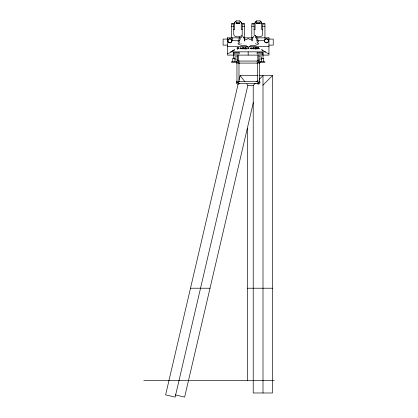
<?xml version="1.0" encoding="UTF-8"?>
<svg xmlns="http://www.w3.org/2000/svg" width="418" height="418" viewBox="0 0 418 418"><rect width="100%" height="100%" fill="white"/><g stroke="black" fill="none" stroke-linecap="round" stroke-linejoin="round"><path stroke-width="0.63" d="M242.21 34.59L242.221 24.066L244.551 24.066L244.551 38.513M238.929 48.044C238.485 47.5 236.254 47.177 237.168 48.707C238.338 50.85 237.424 46.461 238.297 48.112M238.176 83.866L165.622 394.879L175.137 397.1L247.853 85.392L246.719 83.961M239.065 80.057L240.099 75.616L257.911 75.616M253.334 102.556L184.62 397.1L175.267 394.916M257.655 62.078L259.395 62.078L258.883 62.522M239.389 62.899L239.127 63.238A1.641 1.641 0 0 1 238.788 63.499M256.955 81.667L257.216 81.322A1.641 1.641 0 0 1 257.556 81.061M239.953 48.185L240.658 47.704C242.612 48.849 240.768 49.355 240.679 48.457L239.922 48.457M250.518 48.185L251.223 47.704C253.177 48.849 251.333 49.355 251.244 48.457L250.486 48.457M248.825 48.159L248.302 48.253M227.387 38.137L227.674 37.85M259.123 75.616L272.479 75.616L272.479 392.983L253.224 392.983L253.224 85.392L255.33 83.281M256.845 81.766L257.692 80.925M259.374 79.237L262.995 75.616L262.995 392.983M262.875 85.225L272.479 75.616M236.337 20.9L234.691 22.441L236.337 20.9L239.624 20.905L241.264 22.436L239.624 20.9M256.72 20.9L255.079 22.441L256.72 20.9L260.006 20.9L261.652 22.436L260.006 20.9M237.147 81.061L236.807 81.322A1.641 1.641 0 0 0 236.969 83.788A1.641 1.641 0 0 0 239.389 83.307M237.246 82.127L236.949 82.487L238.688 82.487M238.26 48.159L237.732 48.253M258.799 63.667L259.536 63.238A1.641 1.641 0 0 0 259.374 60.777A1.641 1.641 0 0 0 256.955 61.258M232.429 50.588L234.723 49.742L228.991 53.269L227.387 53.269M236.306 22.436L239.624 22.431L239.624 23.586L236.306 23.575L236.306 22.431M256.72 22.436L260.038 22.441M234.691 23.387L231.405 23.481M235.888 23.382L239.472 23.387M241.264 23.382L244.551 23.481M255.079 23.387L251.793 23.481M256.276 23.382L260.456 23.387M261.652 23.387L264.939 23.481M231.405 26.245L233.74 26.245M242.221 26.245L244.551 26.245M251.793 26.245L254.123 26.245M262.603 26.245L264.939 26.245M233.599 29.506L234.691 29.506L234.691 22.431M242.362 29.506L241.264 29.506L241.264 22.431M253.982 29.516L255.079 29.506L255.079 22.431M262.744 29.516L261.652 29.516L261.652 22.431M240.016 36.638C238.103 36.821 233.73 37.416 233.74 34.292L233.74 24.066L231.405 24.066L231.405 38.513M256.328 36.638C258.24 36.821 262.614 37.416 262.603 34.292L262.603 24.066L264.939 24.066L264.939 38.513M240.282 37.85L227.387 37.85L227.387 55.098L268.957 55.098L268.957 37.85L256.673 37.85M243.438 37.85L252.906 37.85M227.387 39.088L223.102 39.088L223.102 45.118L227.387 45.118M268.957 39.088L273.241 39.088L273.241 45.118L268.957 45.118M239.671 40.63L232.351 40.63L232.351 37.85M256.673 40.63L263.993 40.63M240.93 43.618L241.228 43.618M255.424 43.618L255.722 43.618M227.387 46.67L247.524 46.67M248.82 46.67L268.957 46.67M245.214 48.216C246.15 47.892 246.15 48.624 245.214 48.295M255.492 48.216C256.427 47.892 256.427 48.624 255.492 48.295M257.77 48.253L258.334 47.918L257.77 47.798L258.073 48.828L256.903 48.828L257.222 48.66L256.903 47.72L258.852 47.824L258.439 48.284L259.421 48.828L257.77 48.331M237.732 48.331L238.176 48.561M250.554 48.373L251.181 48.373L250.863 47.986M230.631 51.853L265.712 51.853M268.957 53.269L267.353 53.269L261.621 49.742L262.765 50.165M233.317 53.896L239.216 53.896L239.216 52.318L233.317 52.318L233.317 58.353M263.026 53.896L257.127 53.896L257.127 52.318L263.026 52.318L263.026 58.353M233.317 54.016L234.404 53.896M263.026 54.016L261.94 53.896M237.414 56.864L234.89 56.864L234.89 59.074L237.414 59.074M258.93 56.864L261.454 56.864L261.454 59.074L258.93 59.074M238.605 61.059L258.376 61.059L258.376 62.799M231.394 61.524L236.327 61.524M260.017 61.524L264.949 61.524M238.688 62.078L236.949 62.078L236.949 81.85M231.394 62.637L236.327 62.637M260.017 62.637L264.949 62.637M238.605 63.097L257.739 63.097M238.605 81.468L257.107 81.468M257.655 82.487L259.395 82.487L259.395 62.078M257.739 83.506L237.967 83.506L237.967 81.766M247.853 85.392L253.224 85.392M190.504 288.221L200.541 288.221M200.661 288.221L210.024 288.221M247.43 288.221L272.479 288.221M143.802 380.688L274.198 380.688M249.107 48.828C248.642 47.757 247.122 50.244 247.754 47.887M257.556 63.499L257.216 63.238A1.641 1.641 0 0 1 256.955 62.899M238.788 81.061L239.127 81.322A1.641 1.641 0 0 1 239.389 81.667M238.223 61.195L237.967 61.059L237.967 62.799M268.67 37.85L268.957 38.137M240.298 47.986L240.616 48.383M240.099 75.616L244.979 81.766M256.955 83.307L257.216 83.647A1.641 1.641 0 0 0 259.797 83.307A1.641 1.641 0 0 0 258.799 80.899M239.389 61.258L239.127 60.918A1.641 1.641 0 0 0 236.666 61.08A1.641 1.641 0 0 0 237.147 63.499M257.932 82.994L258.376 83.506L258.376 81.766M254.134 34.59L254.123 24.066L251.793 24.066L251.793 38.513M263.586 61.524L263.586 58.353L261.375 58.353L261.375 61.524M260.038 22.431L260.038 23.586L256.72 23.57L256.72 22.431M258.93 55.505L258.93 60.438M257.817 55.505L257.817 60.438M257.357 62.716L257.357 81.85M248.172 51.853L248.172 55.098M247.43 128.436L247.43 380.688M238.986 62.716L238.986 81.85M238.526 55.505L238.526 60.438M237.414 55.505L237.414 60.438M234.968 61.524L234.968 58.353L232.753 58.353L232.753 61.524M252.984 48.154C255.482 49.188 253.695 49.214 252.357 48.289C253.392 47.203 255.691 47.652 252.984 48.154M242.419 48.154C242.2 49.099 244.107 48.728 243.093 48.31C245.366 47.877 243.313 49.345 242.299 48.775C240.178 47.37 246.51 47.375 242.419 48.154M255.508 35.394L255.252 37.63L256.291 36.774L257.07 37.165L256.224 39.349L257.608 38.738L258.037 38.937L256.793 41.194L258.246 40.964L258.653 41.246L256.908 43.075L258.246 43.075L258.69 43.869L254.473 45.834L252.843 45.207L250.497 45.651L248.329 47.678L246.16 45.651L243.814 45.207L242.184 45.834L237.967 43.869L238.412 43.075L239.749 43.075L237.999 41.246L238.412 40.964L239.864 41.194L238.621 38.937L239.049 38.738L240.428 39.349L239.582 37.165L240.366 36.774L241.4 37.63L241.149 35.394L241.51 35.107L241.965 35.107L244.415 38.597L244.415 40.859L244.786 40.859L244.786 39.36L245.392 39.146L246.672 39.59L248.146 38.44L249.98 39.59L251.511 39.146L251.866 39.36L251.866 40.859L252.242 40.859L252.242 38.597L254.687 35.107L255.508 35.394M246.442 48.483L246.401 48.828C243.903 50.369 243.663 46.32 246.291 47.72L246.291 48.007L245.214 47.798L245.214 48.608L246.442 48.478M256.72 48.483L256.678 48.828C254.181 50.369 253.935 46.32 256.563 47.72L256.563 48.007L255.492 47.798L255.492 48.608L256.72 48.478M228.463 39.412L228.144 39.825A2.116 2.048 0 0 0 228.144 41.816L228.876 42.542A1.938 1.871 0 0 0 230.867 42.542L231.593 41.816A2.116 2.048 0 0 0 231.593 39.825L230.867 39.099A1.938 1.871 0 0 0 228.876 39.099L228.463 39.412M265.069 39.412L264.751 39.825A2.116 2.048 0 0 0 264.751 41.816L265.477 42.542A1.938 1.871 0 0 0 267.468 42.542L268.199 41.816A2.116 2.048 0 0 0 268.199 39.825L267.468 39.099A1.938 1.871 0 0 0 265.477 39.099L265.069 39.412M265.477 42.542A1.991 1.991 0 0 0 268.466 40.818A1.991 1.991 0 0 0 265.477 39.099A1.991 1.991 0 0 0 265.477 42.542M228.876 42.542A1.991 1.991 0 0 0 231.859 40.818A1.991 1.991 0 0 0 228.876 39.099A1.991 1.991 0 0 0 228.876 42.542"/></g></svg>
